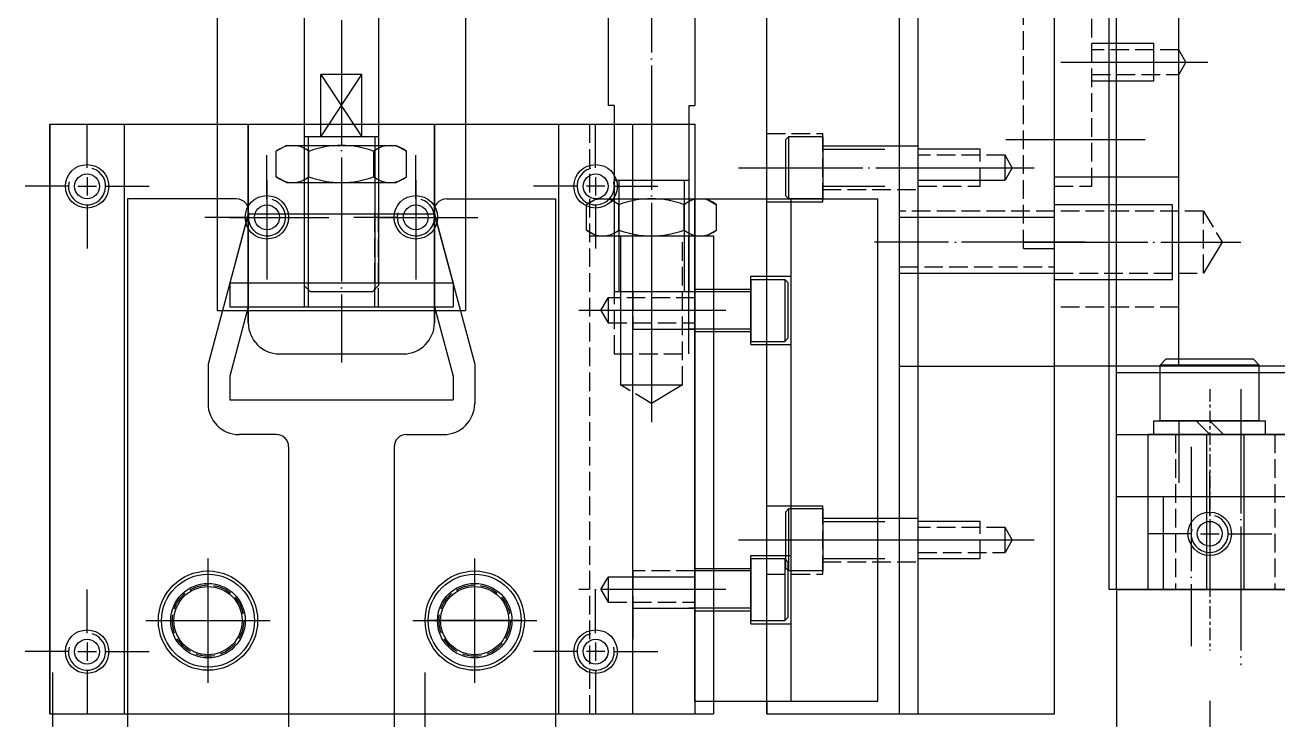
# Model space of a CAD drawing. Extents: x -171 to 626, y 614 to 1305.
# Drawn here: x 141.1 to 343.1, y 735.6 to 847.6 of the extents above; entities that cross this region are included whole.
import ezdxf

# ---------------------------------------------------------------- set-up
doc = ezdxf.new("R2010")
doc.units = 0
doc.header["$MEASUREMENT"] = 0
for name, pattern in [('CENTER', [22, 20, -1, 0, -1]), ('CENTERX2', [3.5, 2, -0.5, 0.5, -0.5]), ('DASHED', [4, 3, -1])]:
    doc.linetypes.add(name, pattern=pattern)
for name, color, linetype in [('244007', 7, 'CONTINUOUS'), ('244011', 8, 'CONTINUOUS'), ('244029A', 5, 'CONTINUOUS'), ('334002', 8, 'CONTINUOUS'), ('334051', 7, 'CONTINUOUS'), ('344005-1', 181, 'CONTINUOUS'), ('344009', 6, 'CONTINUOUS'), ('MD01-TC40', 7, 'CONTINUOUS'), ('MJ07AA-M8', 9, 'CONTINUOUS'), ('MJ14-A8X02', 2, 'CONTINUOUS'), ('MJ19A-8X02', 9, 'CONTINUOUS'), ('MJ19B-8X02', 231, 'CONTINUOUS'), ('MP02-7X45', 1, 'CONTINUOUS'), ('MS15-YSF30', 5, 'CONTINUOUS'), ('MSA-AM6X25', 2, 'CONTINUOUS'), ('MSA-M12X45', 8, 'CONTINUOUS'), ('MSA-M5X25', 110, 'CONTINUOUS')]:
    doc.layers.add(name, color=color, linetype=linetype)

msp = doc.modelspace()

# ---------------------------------------------------------------- linework, layer by layer
at = {"layer": '244007', "linetype": 'CONTINUOUS'}
for p, q in [((282.14, 736.65), (282.14, 1013.65)), ((307.14, 736.65), (307.14, 1013.65)), ((295.14, 827.65), (285.14, 827.65)), ((300.3, 824.65), (299.14, 826.65)), ((299.14, 822.65), (299.14, 826.65)), ((280.14, 824.65), (303.86, 824.65)), ((285.14, 822.65), (299.14, 822.65)), ((307.14, 816.65), (282.14, 816.65)), ((302.14, 811.65), (307.14, 811.65)), ((282.14, 807.65), (307.14, 807.65)), ((282.14, 792.65), (307.14, 792.65)), ((295.14, 767.65), (285.14, 767.65)), ((299.14, 762.65), (299.14, 766.65)), ((300.3, 764.65), (299.14, 766.65)), ((280.14, 764.65), (303.86, 764.65)), ((285.14, 761.65), (295.14, 761.65)), ((282.14, 736.65), (307.14, 736.65))]:
    msp.add_line(p, q, dxfattribs=at)
at = {"layer": '244007', "linetype": 'DASHED'}
for p, q in [((285.14, 736.65), (285.14, 990.15)), ((302.14, 811.65), (302.14, 871.65)), ((299.14, 826.65), (285.14, 826.65)), ((295.14, 821.65), (295.14, 827.65)), ((300.3, 824.65), (299.14, 822.65)), ((285.14, 821.65), (295.14, 821.65)), ((307.14, 817.65), (282.14, 817.65)), ((282.14, 808.65), (307.14, 808.65)), ((295.14, 761.65), (295.14, 767.65)), ((299.14, 766.65), (285.14, 766.65)), ((300.3, 764.65), (299.14, 762.65)), ((285.14, 762.65), (299.14, 762.65))]:
    msp.add_line(p, q, dxfattribs=at)
at = {"layer": '244007', "linetype": 'CENTER'}
msp.add_line((312.14, 812.65), (278.09, 812.65), dxfattribs=at)
at = {"layer": '244011', "linetype": 'CONTINUOUS'}
for p, q in [((172.14, 876.65), (172.14, 801.65)), ((212.14, 876.65), (212.14, 801.65)), ((180.14, 822.65), (180.14, 810.65)), ((204.14, 822.65), (204.14, 810.65)), ((172.14, 801.65), (212.14, 801.65))]:
    msp.add_line(p, q, dxfattribs=at)
at = {"layer": '244011', "linetype": 'CENTER'}
for p, q in [((174.14, 816.65), (186.14, 816.65)), ((198.14, 816.65), (210.14, 816.65))]:
    msp.add_line(p, q, dxfattribs=at)
at = {"layer": '244011', "linetype": 'CONTINUOUS'}
for centre in [(180.14, 816.65), (204.14, 816.65)]:
    msp.add_circle(centre, 3.5, dxfattribs=at)
at = {"layer": '244029A', "linetype": 'CONTINUOUS'}
for p, q in [((157.64, 819.65), (157.64, 706.37)), ((175.18, 819.65), (157.64, 819.65)), ((209.11, 819.65), (226.64, 819.65)), ((226.64, 819.65), (226.64, 706.37)), ((177.11, 817.13), (170.64, 792.99)), ((207.17, 817.13), (213.64, 792.99)), ((170.64, 792.99), (170.64, 786.65)), ((213.64, 792.99), (213.64, 786.65)), ((181.64, 781.65), (175.64, 781.65)), ((202.64, 781.65), (208.64, 781.65)), ((183.64, 779.65), (183.64, 681.98)), ((200.64, 779.65), (200.64, 681.98)), ((213.64, 744.15), (213.64, 759.15)), ((163.14, 751.65), (178.14, 751.65))]:
    msp.add_line(p, q, dxfattribs=at)
at = {"layer": '244029A', "linetype": 'CENTER'}
for p, q in [((170.64, 744.15), (170.64, 759.15)), ((221.14, 751.65), (206.14, 751.65))]:
    msp.add_line(p, q, dxfattribs=at)
at = {"layer": '244029A', "linetype": 'CONTINUOUS'}
for centre in [(170.64, 751.65), (213.64, 751.65)]:
    msp.add_circle(centre, 6, dxfattribs=at)
for centre, radius, start, end in [((175.18, 817.65), 2, 345, 90), ((209.11, 817.65), 2, 90, 195), ((175.64, 786.65), 5, 180, 270), ((208.64, 786.65), 5, 270, 0), ((181.64, 779.65), 2, 0, 90), ((202.64, 779.65), 2, 90, 180)]:
    msp.add_arc(centre, radius, start, end, dxfattribs=at)
at = {"layer": '334002', "linetype": 'CONTINUOUS'}
for p, q in [((183.3, 828.24), (181.65, 827.29)), ((183.3, 828.24), (200.98, 828.24)), ((200.98, 828.24), (202.63, 827.29)), ((181.65, 823.2), (181.65, 827.29)), ((186.9, 823.2), (186.9, 827.29)), ((197.39, 823.2), (197.39, 827.29)), ((202.63, 823.2), (202.63, 827.29)), ((183.3, 822.24), (181.65, 823.2)), ((183.3, 822.24), (200.98, 822.24)), ((200.98, 822.24), (202.63, 823.2)), ((177.14, 817.24), (174.14, 806.05)), ((177.14, 817.24), (207.14, 817.24)), ((186.14, 817.24), (186.14, 802.24)), ((186.77, 817.24), (186.77, 802.24)), ((207.14, 817.24), (210.14, 806.05)), ((210.14, 806.05), (174.14, 806.05)), ((174.14, 806.05), (174.14, 802.24)), ((210.14, 806.05), (210.14, 802.24)), ((174.14, 802.24), (210.14, 802.24)), ((177.14, 802.24), (174.14, 791.05)), ((177.14, 802.24), (207.14, 802.24)), ((174.14, 787.24), (210.14, 787.24))]:
    msp.add_line(p, q, dxfattribs=at)
at = {"layer": '334002', "linetype": 'DASHED'}
for p, q in [((197.52, 802.24), (197.52, 817.24)), ((198.14, 802.24), (198.14, 817.24))]:
    msp.add_line(p, q, dxfattribs=at)
at = {"layer": '334002', "linetype": 'CENTER'}
for p, q in [((207.14, 802.24), (210.14, 791.05)), ((174.14, 791.05), (174.14, 787.24)), ((210.14, 791.05), (210.14, 787.24))]:
    msp.add_line(p, q, dxfattribs=at)
at = {"layer": '334002', "linetype": 'CONTINUOUS'}
for centre, radius, start, end in [((184.27, 824.2), 4.05, 49.6791, 130.3208), ((192.14, 813.34), 14.9, 69.3903, 110.6097), ((200.01, 824.2), 4.05, 49.6791, 130.3209), ((184.27, 826.29), 4.05, 229.679, 310.3207), ((192.14, 837.15), 14.9, 249.3902, 290.6095), ((200.01, 826.29), 4.05, 229.679, 310.3207)]:
    msp.add_arc(centre, radius, start, end, dxfattribs=at)
at = {"layer": '334051', "linetype": 'CONTINUOUS'}
for p, q in [((145.14, 736.65), (145.14, 831.65)), ((145.14, 831.65), (239.14, 831.65)), ((145.14, 831.65), (239.14, 831.65)), ((177.14, 799.65), (177.14, 831.65)), ((207.14, 799.65), (207.14, 831.65)), ((239.14, 736.65), (239.14, 831.65)), ((239.14, 736.65), (239.14, 831.65)), ((239.14, 754.65), (239.14, 748.65)), ((145.14, 736.65), (239.14, 736.65))]:
    msp.add_line(p, q, dxfattribs=at)
at = {"layer": '334051', "linetype": 'DASHED'}
for p, q in [((157.14, 831.65), (157.14, 736.65)), ((227.14, 831.65), (227.14, 736.65)), ((182.14, 794.65), (202.14, 794.65))]:
    msp.add_line(p, q, dxfattribs=at)
at = {"layer": '334051', "linetype": 'CONTINUOUS'}
for centre, radius in [((151.14, 821.65), 3.5), ((233.14, 821.65), 3.5), ((170.64, 751.65), 6), ((213.64, 751.65), 6), ((151.14, 746.65), 3.5), ((233.14, 746.65), 3.5)]:
    msp.add_circle(centre, radius, dxfattribs=at)
for centre, start, end in [((182.14, 799.65), 180, 270), ((202.14, 799.65), 270, 0)]:
    msp.add_arc(centre, 5, start, end, dxfattribs=at)
at = {"layer": '344005-1', "linetype": 'CENTER'}
msp.add_line((242.14, 1305.2), (242.14, 793.46), dxfattribs=at)
at = {"layer": '344005-1', "linetype": 'CONTINUOUS'}
for p, q in [((235.14, 996.65), (235.14, 834.65)), ((249.14, 996.65), (249.14, 834.65)), ((236.14, 834.65), (235.14, 834.65)), ((236.14, 834.65), (236.14, 822.65)), ((248.14, 834.65), (249.14, 834.65)), ((248.14, 834.65), (248.14, 822.65)), ((236.14, 822.65), (236.14, 804.65)), ((236.14, 822.65), (248.14, 822.65)), ((236.89, 822.65), (236.89, 804.65)), ((247.39, 822.65), (247.39, 804.65)), ((248.14, 822.65), (248.14, 804.65)), ((233.3, 819.65), (231.65, 818.69)), ((231.65, 814.6), (231.65, 818.69)), ((233.3, 819.65), (250.98, 819.65)), ((236.9, 814.6), (236.9, 818.69)), ((247.39, 814.6), (247.39, 818.69)), ((250.98, 819.65), (252.63, 818.69)), ((252.63, 814.6), (252.63, 818.69)), ((233.3, 813.65), (231.65, 814.6)), ((250.98, 813.65), (252.63, 814.6)), ((233.3, 813.65), (250.98, 813.65)), ((248.14, 804.65), (236.14, 804.65))]:
    msp.add_line(p, q, dxfattribs=at)
for centre, radius, start, end in [((234.27, 815.6), 4.05, 49.6791, 130.3208), ((242.14, 804.74), 14.9, 69.3903, 110.6097), ((250.01, 815.6), 4.05, 49.6791, 130.3209), ((234.27, 817.69), 4.05, 229.679, 310.3207), ((242.14, 828.55), 14.9, 249.3902, 290.6095), ((250.01, 817.69), 4.05, 229.679, 310.3207)]:
    msp.add_arc(centre, radius, start, end, dxfattribs=at)
at = {"layer": '344009', "linetype": 'CENTER'}
for p, q in [((145.64, 709.49), (145.64, 743.29)), ((205.64, 709.49), (205.64, 743.29)), ((332.14, 738.74), (332.14, 708.74))]:
    msp.add_line(p, q, dxfattribs=at)
at = {"layer": 'MD01-TC40', "linetype": 'CONTINUOUS'}
for q in [(487.14, 756.65), (317.14, 731.65)]:
    msp.add_line((317.14, 756.65), q, dxfattribs=at)
at = {"layer": 'MJ07AA-M8', "linetype": 'CONTINUOUS'}
for p, q in [((317.14, 791.65), (508.14, 791.65)), ((317.14, 756.65), (317.14, 791.65)), ((332.14, 768.65), (332.14, 775.65)), ((317.14, 771.65), (622.14, 771.65)), ((324.64, 771.65), (324.64, 756.65)), ((329.14, 765.65), (322.14, 765.65)), ((330.64, 765.65), (333.64, 765.65)), ((332.14, 767.15), (332.14, 764.15)), ((335.14, 765.65), (342.14, 765.65)), ((332.14, 762.65), (332.14, 755.65)), ((317.14, 756.65), (622.14, 756.65))]:
    msp.add_line(p, q, dxfattribs=at)
at = {"layer": 'MJ07AA-M8', "linetype": 'CENTER'}
msp.add_line((329.14, 779.64), (329.14, 747.55), dxfattribs=at)
at = {"layer": 'MJ07AA-M8', "linetype": 'CONTINUOUS'}
msp.add_circle((332.14, 765.65), 2, dxfattribs=at)
msp.add_arc((332.14, 765.65), 3, 165.6912, 73.6916, dxfattribs=at)
at = {"layer": 'MJ14-A8X02', "linetype": 'CENTER'}
msp.add_line((337.14, 788.94), (337.14, 744.49), dxfattribs=at)
at = {"layer": 'MJ14-A8X02', "linetype": 'CONTINUOUS'}
for p, q in [((322.14, 781.65), (322.14, 756.65)), ((352.14, 781.65), (322.14, 781.65)), ((331.64, 781.65), (331.64, 756.65)), ((482.14, 756.65), (322.14, 756.65))]:
    msp.add_line(p, q, dxfattribs=at)
at = {"layer": 'MJ14-A8X02', "linetype": 'DASHED'}
msp.add_line((342.64, 781.65), (342.64, 756.65), dxfattribs=at)
at = {"layer": 'MJ19A-8X02', "linetype": 'CONTINUOUS'}
for p, q in [((324.14, 792.85), (325.14, 793.85)), ((340.14, 792.85), (324.14, 792.85)), ((324.14, 783.85), (324.14, 792.85)), ((325.14, 793.85), (339.14, 793.85)), ((340.14, 792.85), (339.14, 793.85)), ((340.14, 783.85), (340.14, 792.85)), ((323.14, 783.85), (341.14, 783.85)), ((323.14, 781.65), (323.14, 783.85)), ((340.14, 783.85), (324.14, 783.85)), ((327.14, 783.85), (327.14, 773.85)), ((329.94, 783.85), (332.14, 781.65)), ((332.14, 783.85), (334.34, 781.65)), ((337.14, 783.85), (337.14, 773.85)), ((341.14, 781.65), (341.14, 783.85)), ((317.14, 756.65), (317.14, 781.65)), ((317.14, 781.65), (344.64, 781.65)), ((323.14, 781.65), (341.14, 781.65)), ((337.64, 781.65), (337.64, 756.65)), ((317.14, 756.65), (487.14, 756.65)), ((317.14, 756.65), (487.14, 756.65))]:
    msp.add_line(p, q, dxfattribs=at)
at = {"layer": 'MJ19A-8X02', "linetype": 'CENTERX2'}
msp.add_line((332.14, 788.98), (332.14, 746.82), dxfattribs=at)
at = {"layer": 'MJ19A-8X02', "linetype": 'DASHED'}
msp.add_line((326.64, 781.65), (326.64, 756.65), dxfattribs=at)
at = {"layer": 'MJ19B-8X02', "linetype": 'CONTINUOUS'}
for p, q in [((315.94, 756.65), (315.94, 895.85)), ((317.14, 756.65), (317.14, 894.65)), ((622.14, 756.65), (315.94, 756.65))]:
    msp.add_line(p, q, dxfattribs=at)
msp.add_circle((332.14, 765.65), 3.5, dxfattribs=at)
at = {"layer": 'MP02-7X45', "linetype": 'CONTINUOUS'}
for p, q in [((260.74, 736.65), (260.74, 972.65)), ((285.14, 736.65), (285.14, 972.65)), ((264.24, 829.65), (263.74, 829.15)), ((263.74, 829.15), (263.74, 820.15)), ((269.74, 829.65), (264.24, 829.65)), ((264.24, 829.65), (264.24, 819.65)), ((269.74, 829.65), (269.74, 819.65)), ((269.74, 828.15), (285.14, 828.15)), ((269.74, 827.65), (279.74, 827.65)), ((264.24, 819.65), (263.74, 820.15)), ((269.74, 821.65), (279.74, 821.65)), ((249.14, 819.65), (278.64, 819.65)), ((249.14, 738.65), (249.14, 819.65)), ((260.74, 819.15), (269.74, 819.15)), ((269.74, 819.65), (264.24, 819.65)), ((264.64, 738.65), (264.64, 819.65)), ((278.64, 738.65), (278.64, 819.65)), ((258.14, 807.15), (264.64, 807.15)), ((258.14, 796.15), (258.14, 807.15)), ((258.14, 806.65), (263.64, 806.65)), ((258.14, 806.65), (258.14, 796.65)), ((263.64, 806.65), (264.14, 806.15)), ((263.64, 806.65), (263.64, 796.65)), ((264.14, 806.15), (264.14, 797.15)), ((258.14, 804.65), (248.14, 804.65)), ((249.14, 805.05), (258.14, 805.05)), ((258.14, 805.05), (258.14, 798.25)), ((258.14, 798.65), (248.14, 798.65)), ((249.14, 798.25), (258.14, 798.25)), ((258.14, 796.65), (263.64, 796.65)), ((258.14, 796.15), (264.64, 796.15)), ((263.64, 796.65), (264.14, 797.15)), ((260.74, 770.15), (269.74, 770.15)), ((264.24, 769.65), (263.74, 769.15)), ((264.24, 769.65), (264.24, 759.65)), ((269.74, 769.65), (264.24, 769.65)), ((269.74, 769.65), (269.74, 759.65)), ((263.74, 769.15), (263.74, 760.15)), ((269.74, 768.15), (285.14, 768.15)), ((269.74, 767.65), (279.74, 767.65)), ((256.19, 764.65), (289.55, 764.65)), ((258.14, 762.15), (264.64, 762.15)), ((258.14, 751.15), (258.14, 762.15)), ((258.14, 761.65), (263.64, 761.65)), ((258.14, 761.65), (258.14, 751.65)), ((263.64, 761.65), (264.14, 761.15)), ((263.64, 761.65), (263.64, 751.65)), ((269.74, 761.65), (279.74, 761.65)), ((258.14, 759.65), (248.14, 759.65)), ((249.14, 760.05), (258.14, 760.05)), ((258.14, 760.05), (258.14, 753.25)), ((264.24, 759.65), (263.74, 760.15)), ((264.14, 761.15), (264.14, 752.15)), ((269.74, 759.65), (264.24, 759.65)), ((258.14, 753.65), (248.14, 753.65)), ((249.14, 753.25), (258.14, 753.25)), ((258.14, 751.65), (263.64, 751.65)), ((263.64, 751.65), (264.14, 752.15)), ((258.14, 751.15), (264.64, 751.15)), ((249.14, 738.65), (278.64, 738.65)), ((260.74, 738.65), (260.74, 736.65)), ((260.74, 736.65), (285.14, 736.65))]:
    msp.add_line(p, q, dxfattribs=at)
at = {"layer": 'MP02-7X45', "linetype": 'DASHED'}
for p, q in [((260.74, 830.15), (269.74, 830.15)), ((269.74, 819.15), (269.74, 830.15)), ((269.74, 821.15), (285.14, 821.15)), ((260.74, 738.65), (260.74, 819.65)), ((269.74, 759.15), (269.74, 770.15)), ((269.74, 761.15), (285.14, 761.15)), ((260.74, 759.15), (269.74, 759.15))]:
    msp.add_line(p, q, dxfattribs=at)
at = {"layer": 'MP02-7X45', "linetype": 'CENTER'}
msp.add_line((256.19, 824.65), (289.55, 824.65), dxfattribs=at)
at = {"layer": 'MS15-YSF30', "linetype": 'CONTINUOUS'}
for p, q in [((145.14, 831.65), (145.14, 736.65)), ((145.14, 831.65), (249.14, 831.65)), ((151.14, 824.65), (151.14, 831.65)), ((157.14, 831.65), (157.14, 736.65)), ((177.14, 831.65), (177.14, 799.65)), ((207.14, 831.65), (207.14, 799.65)), ((227.14, 831.65), (227.14, 736.65)), ((233.14, 824.65), (233.14, 831.65)), ((249.14, 831.65), (249.14, 736.65)), ((180.14, 819.65), (180.14, 826.65)), ((204.14, 819.65), (204.14, 826.65)), ((151.14, 823.15), (151.14, 820.15)), ((233.14, 823.15), (233.14, 820.15)), ((148.14, 821.65), (141.14, 821.65)), ((149.64, 821.65), (152.64, 821.65)), ((154.14, 821.65), (161.14, 821.65)), ((230.14, 821.65), (223.14, 821.65)), ((234.64, 821.65), (231.64, 821.65)), ((236.14, 821.65), (243.14, 821.65)), ((151.14, 818.65), (151.14, 811.65)), ((180.14, 818.15), (180.14, 815.15)), ((204.14, 818.15), (204.14, 815.15)), ((233.14, 818.65), (233.14, 811.65)), ((242.14, 818.65), (242.14, 783.65)), ((177.14, 816.65), (170.14, 816.65)), ((178.64, 816.65), (181.64, 816.65)), ((183.14, 816.65), (190.14, 816.65)), ((201.14, 816.65), (194.14, 816.65)), ((202.64, 816.65), (205.64, 816.65)), ((207.14, 816.65), (214.14, 816.65)), ((180.14, 813.65), (180.14, 806.65)), ((204.14, 813.65), (204.14, 806.65)), ((237.14, 813.65), (237.14, 789.65)), ((248.14, 794.65), (248.14, 813.65)), ((249.14, 813.65), (252.14, 813.65)), ((252.14, 813.65), (252.14, 736.65)), ((249.14, 804.65), (239.14, 804.65)), ((235.14, 803.65), (235.14, 799.65)), ((254.14, 801.65), (230.42, 801.65)), ((233.99, 801.65), (235.14, 799.65)), ((239.14, 798.65), (249.14, 798.65)), ((182.14, 794.65), (202.14, 794.65)), ((237.14, 789.65), (247.14, 789.65)), ((247.14, 789.65), (242.14, 786.65)), ((249.14, 758.65), (235.14, 758.65)), ((235.14, 758.65), (235.14, 754.65)), ((151.14, 749.65), (151.14, 756.65)), ((233.14, 749.65), (233.14, 756.65)), ((233.99, 756.65), (235.14, 754.65)), ((239.14, 753.65), (249.14, 753.65)), ((162.64, 751.65), (178.64, 751.65)), ((205.64, 751.65), (221.64, 751.65)), ((151.14, 748.15), (151.14, 745.15)), ((233.14, 748.15), (233.14, 745.15)), ((148.14, 746.65), (141.14, 746.65)), ((149.64, 746.65), (152.64, 746.65)), ((154.14, 746.65), (161.14, 746.65)), ((230.14, 746.65), (223.14, 746.65)), ((234.64, 746.65), (231.64, 746.65)), ((236.14, 746.65), (243.14, 746.65)), ((151.14, 743.65), (151.14, 736.65)), ((233.14, 743.65), (233.14, 736.65)), ((145.14, 736.65), (252.14, 736.65))]:
    msp.add_line(p, q, dxfattribs=at)
at = {"layer": 'MS15-YSF30', "linetype": 'DASHED'}
for p, q in [((232.14, 831.65), (232.14, 736.65)), ((232.14, 813.65), (249.14, 813.65)), ((236.14, 813.65), (236.14, 794.65)), ((247.14, 789.65), (247.14, 813.65)), ((239.14, 804.65), (239.14, 798.65)), ((233.99, 801.65), (235.14, 803.65)), ((249.14, 803.65), (235.14, 803.65)), ((235.14, 799.65), (249.14, 799.65)), ((236.14, 794.65), (248.14, 794.65)), ((242.14, 786.65), (237.14, 789.65)), ((249.14, 759.65), (239.14, 759.65)), ((239.14, 759.65), (239.14, 753.65)), ((233.99, 756.65), (235.14, 758.65)), ((235.14, 754.65), (249.14, 754.65))]:
    msp.add_line(p, q, dxfattribs=at)
at = {"layer": 'MS15-YSF30', "linetype": 'CENTER'}
for p, q in [((170.64, 743.65), (170.64, 759.65)), ((213.64, 743.65), (213.64, 759.65)), ((254.14, 756.65), (230.42, 756.65))]:
    msp.add_line(p, q, dxfattribs=at)
at = {"layer": 'MS15-YSF30', "linetype": 'CONTINUOUS'}
for centre, radius in [((151.14, 821.65), 2), ((233.14, 821.65), 2), ((180.14, 816.65), 2), ((204.14, 816.65), 2), ((170.64, 751.65), 6), ((213.64, 751.65), 6), ((151.14, 746.65), 2), ((233.14, 746.65), 2)]:
    msp.add_circle(centre, radius, dxfattribs=at)
for centre, radius, start, end in [((151.14, 821.65), 3, 165.6912, 73.6916), ((233.14, 821.65), 3, 106.3084, 14.3088), ((180.14, 816.65), 3, 165.6912, 73.6916), ((204.14, 816.65), 3, 165.6912, 73.6916), ((182.14, 799.65), 5, 180, 270), ((202.14, 799.65), 5, 270, 0), ((151.14, 746.65), 3, 165.6912, 73.6916), ((233.14, 746.65), 3, 106.3084, 14.3088)]:
    msp.add_arc(centre, radius, start, end, dxfattribs=at)
at = {"layer": 'MSA-AM6X25', "linetype": 'CONTINUOUS'}
for p, q in [((307.14, 792.65), (307.14, 900.65)), ((327.14, 792.65), (327.14, 900.65)), ((323.14, 844.65), (313.14, 844.65)), ((323.14, 838.65), (323.14, 844.65)), ((328.3, 841.65), (327.14, 843.65)), ((308.14, 841.65), (331.86, 841.65)), ((313.14, 838.65), (323.14, 838.65)), ((321.76, 829.15), (299.25, 829.15)), ((327.14, 823.15), (307.14, 823.15)), ((326.14, 818.65), (307.14, 818.65)), ((326.14, 806.65), (326.14, 818.65)), ((334.14, 812.65), (331.14, 807.65)), ((307.14, 806.65), (326.14, 806.65)), ((352.14, 792.65), (307.14, 792.65))]:
    msp.add_line(p, q, dxfattribs=at)
at = {"layer": 'MSA-AM6X25', "linetype": 'DASHED'}
for p, q in [((313.14, 821.65), (313.14, 861.65)), ((327.14, 843.65), (313.14, 843.65)), ((327.14, 839.65), (327.14, 843.65)), ((328.3, 841.65), (327.14, 839.65)), ((313.14, 839.65), (327.14, 839.65)), ((307.14, 821.65), (313.14, 821.65)), ((331.14, 817.65), (307.14, 817.65)), ((331.14, 817.65), (334.14, 812.65)), ((331.14, 807.65), (331.14, 817.65)), ((307.14, 807.65), (331.14, 807.65)), ((327.14, 802.15), (307.14, 802.15))]:
    msp.add_line(p, q, dxfattribs=at)
at = {"layer": 'MSA-AM6X25', "linetype": 'CENTER'}
msp.add_line((302.14, 812.65), (337.14, 812.65), dxfattribs=at)
at = {"layer": 'MSA-M12X45', "linetype": 'CENTER'}
for p, q in [((170.64, 741.65), (170.64, 761.65)), ((213.64, 741.65), (213.64, 761.65))]:
    msp.add_line(p, q, dxfattribs=at)
at = {"layer": 'MSA-M12X45', "linetype": 'CONTINUOUS'}
for p, q in [((160.64, 751.65), (180.64, 751.65)), ((203.64, 751.65), (223.64, 751.65))]:
    msp.add_line(p, q, dxfattribs=at)
for centre, radius in [((170.64, 751.65), 8), ((213.64, 751.65), 8), ((170.64, 751.65), 7.5), ((170.64, 751.65), 6), ((213.64, 751.65), 7.5), ((213.64, 751.65), 6), ((170.64, 751.65), 5.5), ((213.64, 751.65), 5.5)]:
    msp.add_circle(centre, radius, dxfattribs=at)
at = {"layer": 'MSA-M12X45', "linetype": 'DASHED'}
for centre in [(170.64, 751.65), (213.64, 751.65)]:
    msp.add_circle(centre, 5.75, dxfattribs=at)
at = {"layer": 'MSA-M5X25', "linetype": 'CENTER'}
msp.add_line((192.14, 1003.11), (192.14, 793.25), dxfattribs=at)
at = {"layer": 'MSA-M5X25', "linetype": 'CONTINUOUS'}
for p, q in [((186.14, 851.65), (186.14, 805.65)), ((198.14, 851.65), (198.14, 805.65)), ((195.46, 839.65), (188.83, 839.65)), ((188.83, 829.65), (195.46, 839.65)), ((188.83, 839.65), (195.46, 829.65)), ((188.83, 829.65), (188.83, 839.65)), ((195.46, 829.65), (195.46, 839.65)), ((198.14, 829.65), (186.14, 829.65)), ((197.52, 829.65), (197.52, 805.02)), ((186.14, 805.65), (187.14, 804.65)), ((197.14, 804.65), (187.14, 804.65)), ((197.14, 804.65), (198.14, 805.65))]:
    msp.add_line(p, q, dxfattribs=at)
at = {"layer": 'MSA-M5X25'}
msp.add_line((186.77, 829.65), (186.77, 805.02), dxfattribs=at)

doc.saveas('drawing.dxf')
